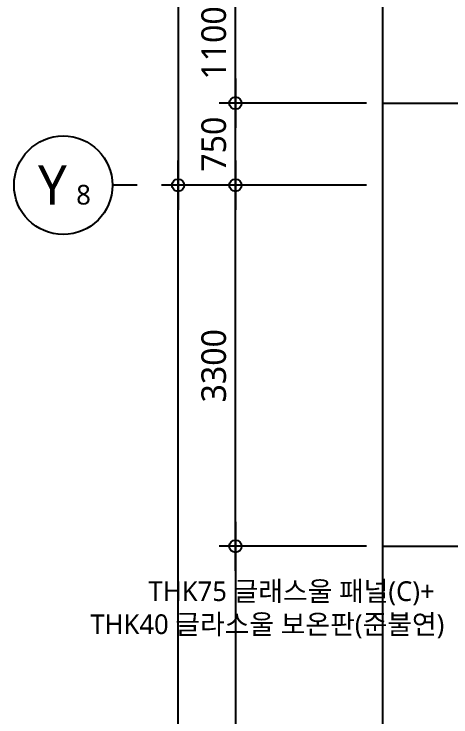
# Model space of a CAD drawing. Header units: millimetres. Extents: x -65167 to 413267, y -17142 to 66587.
# Drawn here: x 124988 to 128984, y 14328 to 20752 of the extents above; entities that cross this region are included whole.
import ezdxf
from ezdxf.enums import TextEntityAlignment as Align

# ---------------------------------------------------------------- set-up
doc = ezdxf.new("R2010")
doc.units = ezdxf.units.MM
doc.header["$LTSCALE"] = 75
doc.header["$MEASUREMENT"] = 0
doc.header["$PDSIZE"] = -10
doc.linetypes.add('CENTER', pattern=[2, 1.25, -0.25, 0.25, -0.25])
doc.layers.get('0').update_dxf_attribs({"linetype": 'CONTINUOUS'})
doc.layers.get('Defpoints').update_dxf_attribs({"color": 171, "linetype": 'CONTINUOUS'})
for name, color, linetype in [('CEN(ST)', 1, 'CENTER'), ('NDIM', 7, 'CONTINUOUS'), ('SYM(AXIS)', 7, 'CONTINUOUS'), ('TEXT(AXIS)', 2, 'CONTINUOUS'), ('TEXT(MIN)', 7, 'CONTINUOUS')]:
    doc.layers.add(name, color=color, linetype=linetype)
doc.styles.add('CGS', font='cgse', dxfattribs={"bigfont": 'cgs'})
doc.styles.add('나눔바른고딕', font='NanumBarunGothic.ttf')
doc.dimstyles.new('NDIM 1200', dxfattribs={"dimscale": 75, "dimtxt": 3, "dimasz": 1, "dimexe": 2, "dimexo": 2, "dimgap": 1, "dimtad": 1, "dimdec": 0, "dimdsep": 46, "dimtxsty": 'CGS', "dimblk": 'DOT0', "dimcen": 1, "dimdle": 8, "dimclrd": 256, "dimclre": 256, "dimclrt": 256, "dimadec": 0, "dimazin": 0, "dimtfac": 1, "dimtdec": 0, "dimtix": 1, "dimtmove": 2, "dimatfit": 3, "dimldrblk": 'DOT0', "dimfxl": 1, "dimtolj": 1, "dimtzin": 0, "dimlwd": -1, "dimlwe": -1, "dimarcsym": 0})

# ---------------------------------------------------------------- blocks, each defined once
blk = doc.blocks.new('DOT0')
blk.add_line((-3, 0), (3, 0))
at = {"color": 6}
blk.add_circle((0, 0), 0.75, dxfattribs=at)
blk = doc.blocks.new('*D305')
at = {"layer": 'Defpoints', "color": 0, "ltscale": 0.4, "transparency": 16777216}
for p in [(128362.5, 35737.5), (126487.5, 19187.5), (128362.5, 19187.5)]:
    blk.add_point(p, dxfattribs=at)
at = {"layer": 'NDIM', "ltscale": 0.4, "transparency": 16777216}
for p, q in [((128212.5, 35737.5), (126337.5, 35737.5)), ((126487.5, 35662.5), (126487.5, 19262.5)), ((128212.5, 19187.5), (126337.5, 19187.5))]:
    blk.add_line(p, q, dxfattribs=at)
at = {"layer": 'NDIM', "ltscale": 0.4, "transparency": 16777216, "xscale": 75, "yscale": 75, "zscale": 75}
for p, rotation in [((126487.5, 35737.5), 90), ((126487.5, 19187.5), 270)]:
    blk.add_blockref('DOT0', p, dxfattribs=dict(at, rotation=rotation))
at = {"layer": 'NDIM', "ltscale": 0.4, "transparency": 16777216, "insert": (126290.2, 27462.5), "char_height": 225, "attachment_point": 5, "rotation": 90, "style": '나눔바른고딕'}
blk.add_mtext('\\A1;16550', dxfattribs=at)
blk = doc.blocks.new('A$C2F20087E')
at = {"layer": 'SYM(AXIS)'}
blk.add_line((600, 0), (600, 300), dxfattribs=at)
blk.add_circle((600, 900), 600, dxfattribs=at)
blk = doc.blocks.new('*D788')
at = {"layer": 'Defpoints', "color": 0, "ltscale": 0.4, "transparency": 16777216}
for p in [(126487.5, 19187.5), (128362.5, 19187.5), (128362.5, 8187.5)]:
    blk.add_point(p, dxfattribs=at)
at = {"layer": 'NDIM', "ltscale": 0.4, "transparency": 16777216}
for p, q in [((128212.5, 19187.5), (126337.5, 19187.5)), ((126487.5, 8262.5), (126487.5, 19112.5)), ((128212.5, 8187.5), (126337.5, 8187.5))]:
    blk.add_line(p, q, dxfattribs=at)
at = {"layer": 'NDIM', "ltscale": 0.4, "transparency": 16777216, "xscale": 75, "yscale": 75, "zscale": 75}
for p, rotation in [((126487.5, 19187.5), 90), ((126487.5, 8187.5), 270)]:
    blk.add_blockref('DOT0', p, dxfattribs=dict(at, rotation=rotation))
at = {"layer": 'NDIM', "ltscale": 0.4, "transparency": 16777216, "insert": (126290.3, 13687.5), "char_height": 225, "attachment_point": 5, "rotation": 90, "style": '나눔바른고딕'}
blk.add_mtext('\\A1;11000', dxfattribs=at)
blk = doc.blocks.new('*D789')
at = {"layer": 'Defpoints', "color": 0, "ltscale": 0.4, "transparency": 16777216}
for p in [(127012.5, 19187.5), (128362.5, 19187.5), (128362.5, 15887.5)]:
    blk.add_point(p, dxfattribs=at)
at = {"layer": 'NDIM', "ltscale": 0.4, "transparency": 16777216}
for p, q in [((128212.5, 19187.5), (126862.5, 19187.5)), ((127012.5, 15962.5), (127012.5, 19112.5)), ((128212.5, 15887.5), (126862.5, 15887.5))]:
    blk.add_line(p, q, dxfattribs=at)
at = {"layer": 'NDIM', "ltscale": 0.4, "transparency": 16777216, "xscale": 75, "yscale": 75, "zscale": 75}
for p, rotation in [((127012.5, 19187.5), 90), ((127012.5, 15887.5), 270)]:
    blk.add_blockref('DOT0', p, dxfattribs=dict(at, rotation=rotation))
at = {"layer": 'NDIM', "ltscale": 0.4, "transparency": 16777216, "insert": (126815.2, 17537.5), "char_height": 225, "attachment_point": 5, "rotation": 90, "style": '나눔바른고딕'}
blk.add_mtext('\\A1;3300', dxfattribs=at)
blk = doc.blocks.new('*D790')
at = {"layer": 'Defpoints', "color": 0, "ltscale": 0.4, "transparency": 16777216}
for p in [(128362.5, 15887.5), (127012.5, 8187.5), (128362.5, 8187.5)]:
    blk.add_point(p, dxfattribs=at)
at = {"layer": 'NDIM', "ltscale": 0.4, "transparency": 16777216}
for p, q in [((128212.5, 15887.5), (126862.5, 15887.5)), ((127012.5, 15812.5), (127012.5, 8262.5)), ((128212.5, 8187.5), (126862.5, 8187.5))]:
    blk.add_line(p, q, dxfattribs=at)
at = {"layer": 'NDIM', "ltscale": 0.4, "transparency": 16777216, "xscale": 75, "yscale": 75, "zscale": 75}
for p, rotation in [((127012.5, 15887.5), 90), ((127012.5, 8187.5), 270)]:
    blk.add_blockref('DOT0', p, dxfattribs=dict(at, rotation=rotation))
at = {"layer": 'NDIM', "ltscale": 0.4, "transparency": 16777216, "insert": (126815.3, 12037.5), "char_height": 225, "attachment_point": 5, "rotation": 90, "style": '나눔바른고딕'}
blk.add_mtext('\\A1;7700', dxfattribs=at)
blk = doc.blocks.new('*D1345')
at = {"layer": 'Defpoints', "color": 0, "ltscale": 0.4, "transparency": 16777216}
for p in [(127012.5, 21037.5), (128362.5, 21037.5), (128362.5, 19937.5)]:
    blk.add_point(p, dxfattribs=at)
at = {"layer": 'NDIM', "ltscale": 0.4, "transparency": 16777216}
for p, q in [((128212.5, 21037.5), (126862.5, 21037.5)), ((127012.5, 20012.5), (127012.5, 20962.5)), ((128212.5, 19937.5), (126862.5, 19937.5))]:
    blk.add_line(p, q, dxfattribs=at)
at = {"layer": 'NDIM', "ltscale": 0.4, "transparency": 16777216, "xscale": 75, "yscale": 75, "zscale": 75}
for p, rotation in [((127012.5, 21037.5), 90), ((127012.5, 19937.5), 270)]:
    blk.add_blockref('DOT0', p, dxfattribs=dict(at, rotation=rotation))
at = {"layer": 'NDIM', "ltscale": 0.4, "transparency": 16777216, "insert": (126815.3, 20487.5), "char_height": 225, "attachment_point": 5, "rotation": 90, "style": '나눔바른고딕'}
blk.add_mtext('\\A1;1100', dxfattribs=at)
blk = doc.blocks.new('*D1346')
at = {"layer": 'Defpoints', "color": 0, "ltscale": 0.4, "transparency": 16777216}
for p in [(127012.5, 19937.5), (128362.5, 19937.5), (128362.5, 19187.5)]:
    blk.add_point(p, dxfattribs=at)
at = {"layer": 'NDIM', "ltscale": 0.4, "transparency": 16777216}
for p, q in [((128212.5, 19937.5), (126862.5, 19937.5)), ((127012.5, 19262.5), (127012.5, 19862.5)), ((128212.5, 19187.5), (126862.5, 19187.5))]:
    blk.add_line(p, q, dxfattribs=at)
at = {"layer": 'NDIM', "ltscale": 0.4, "transparency": 16777216, "xscale": 75, "yscale": 75, "zscale": 75}
for p, rotation in [((127012.5, 19937.5), 90), ((127012.5, 19187.5), 270)]:
    blk.add_blockref('DOT0', p, dxfattribs=dict(at, rotation=rotation))
at = {"layer": 'NDIM', "ltscale": 0.4, "transparency": 16777216, "insert": (126815.3, 19562.5), "char_height": 225, "attachment_point": 5, "rotation": 90, "style": '나눔바른고딕'}
blk.add_mtext('\\A1;750', dxfattribs=at)

msp = doc.modelspace()

# ---------------------------------------------------------------- linework, layer by layer
at = {"layer": 'CEN(ST)', "ltscale": 10000}
for p, q in [((128362.5, 19937.5), (138413.1, 19937.5)), ((128362.5, 15887.5), (138413.1, 15887.5))]:
    msp.add_line(p, q, dxfattribs=at)
at = {"layer": 'Defpoints', "ltscale": 10000}
msp.add_lwpolyline([(148562.5, 6362.5), (128362.5, 6362.5), (128362.5, 37837.5), (148562.5, 37837.5)], close=True, dxfattribs=at)

# ---------------------------------------------------------------- block references
at = {"xscale": 0.75, "yscale": 0.75, "zscale": 0.75, "rotation": 89.99999999999932}
msp.add_blockref('A$C2F20087E', (126112.5, 18737.5), dxfattribs=at)

# ---------------------------------------------------------------- texts
at = {"layer": 'TEXT(AXIS)', "style": '나눔바른고딕'}
for s, height, p in [('Y', 360, (125338.8, 19190.5)), ('8', 180, (125623.2, 19100.5))]:
    msp.add_text(s, height=height, dxfattribs=at).set_placement(p, align=Align.MIDDLE)
at = {"layer": 'TEXT(MIN)', "style": '나눔바른고딕'}
for s, p in [('THK75 글래스울 패널(C)+', (126217.3, 15477.7)), ('THK40 글라스울 보온판(준불연)', (125684.7, 15175.8))]:
    msp.add_text(s, height=180, dxfattribs=at).set_placement(p, align=Align.MIDDLE_LEFT)

# ---------------------------------------------------------------- dimensions: what is measured, and where the dimension line sits
at = {"layer": 'NDIM', "ltscale": 0.4}
for base, p1, p2, angle, picture, middle in [((126487.5, 19187.5), (128362.5, 35737.5), (128362.5, 19187.5), 270, '*D305', (126290.2, 27462.5)), ((127012.5, 21037.5), (128362.5, 19937.5), (128362.5, 21037.5), 90, '*D1345', (126815.3, 20487.5)), ((127012.5, 19937.5), (128362.5, 19187.5), (128362.5, 19937.5), 90, '*D1346', (126815.3, 19562.5)), ((126487.5, 19187.5), (128362.5, 8187.5), (128362.5, 19187.5), 90, '*D788', (126290.3, 13687.5)), ((127012.5, 19187.5), (128362.5, 15887.5), (128362.5, 19187.5), 90, '*D789', (126815.2, 17537.5)), ((127012.5, 8187.5), (128362.5, 15887.5), (128362.5, 8187.5), 270, '*D790', (126815.3, 12037.5))]:
    dim = msp.add_linear_dim(base=base, p1=p1, p2=p2, angle=angle, dimstyle='NDIM 1200', override={"dimtxsty": '나눔바른고딕'}, dxfattribs=at)
    dim.commit()
    dim.dimension.update_dxf_attribs({"geometry": picture, "text_midpoint": middle})

doc.saveas('drawing.dxf')
